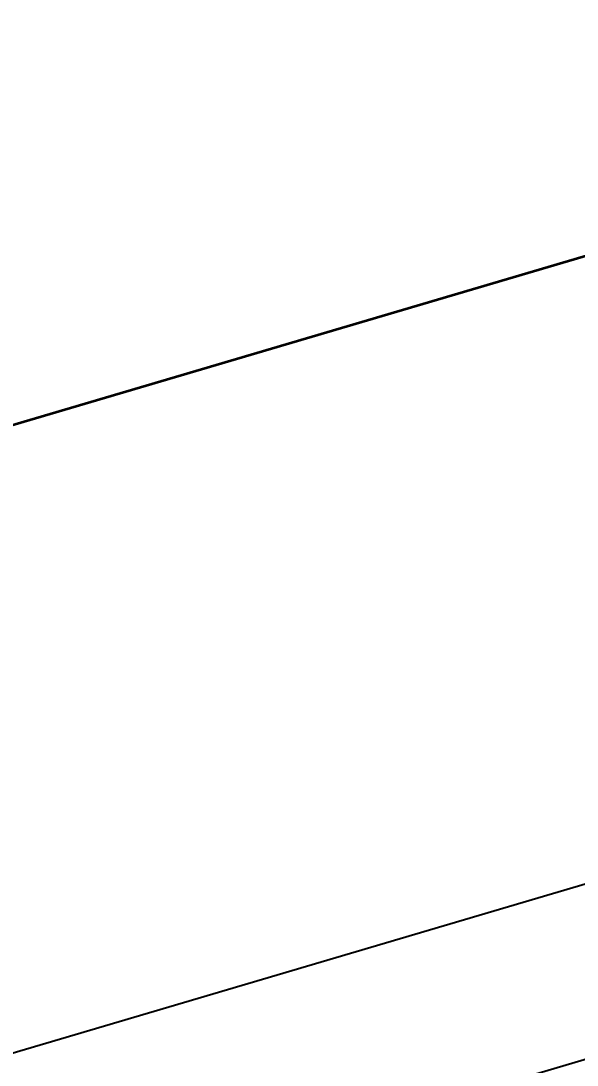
# Model space of a CAD drawing. Header units: millimetres. Extents: x 62878 to 70819, y -67946 to -61850.
# Drawn here: x 63992.32 to 64004.69, y -65510.03 to -65486.82 of the extents above; entities that cross this region are included whole.
import ezdxf
from ezdxf.enums import TextEntityAlignment as Align

# ---------------------------------------------------------------- set-up
doc = ezdxf.new("R2010")
doc.units = ezdxf.units.MM
doc.layers.add('DOGRAMA', color=171, linetype='Continuous', lineweight=0)
doc.layers.add('DUVAR-GAZBETON', color=84, linetype='Continuous', lineweight=35)
doc.layers.add('MAH-ADI 1', color=12, linetype='Continuous')
doc.styles.add('bold', font='arial.ttf', dxfattribs={"height": 10})

msp = doc.modelspace()

# ---------------------------------------------------------------- linework, layer by layer
at = {"layer": 'DOGRAMA', "lineweight": -2}
for p, q in [((64012.89375118637, -65503.6342836668), (63908.59866328222, -65534.45507125146)), ((64013.50056168126, -65507.35453648392), (63910.10710533057, -65537.9095035618))]:
    msp.add_line(p, q, dxfattribs=at)
at = {"layer": 'DUVAR-GAZBETON', "ltscale": 5}
msp.add_line((63714.53996131988, -65577.82276329251), (64145.51447628776, -65450.48456893033), dxfattribs=at)

# ---------------------------------------------------------------- texts
at = {"layer": 'MAH-ADI 1', "style": 'bold', "width": 0.75}
msp.add_text('beton parapet h: 30 cm', height=16, rotation=16.46060353873079, dxfattribs=at).set_placement((63947.22205857075, -65474.12517458087), align=Align.MIDDLE_CENTER)

doc.saveas('drawing.dxf')
